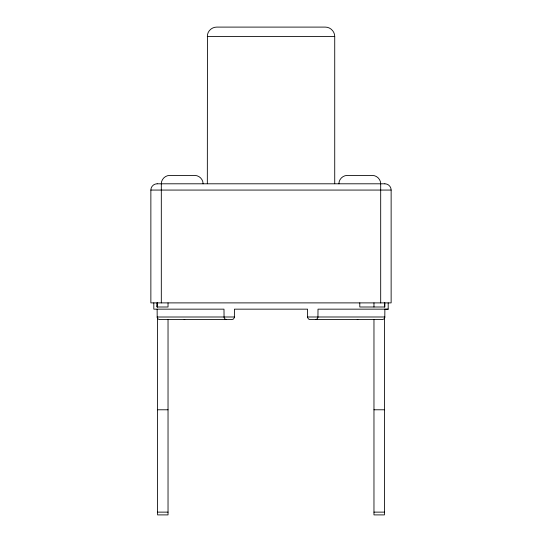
<?xml version="1.0" encoding="UTF-8"?>
<svg xmlns="http://www.w3.org/2000/svg" width="542" height="542" viewBox="0 0 542 542"><rect width="100%" height="100%" fill="white"/><g stroke="black" fill="none" stroke-linecap="round" stroke-linejoin="round"><path stroke-width="0.81" d="M207.329 183.697L207.444 36.504C206.997 31.463 211.753 27.032 216.678 27.1L325.322 27.1C330.349 27.025 334.8 31.477 334.726 36.504L334.726 183.697M157.133 309.157L157.194 317.551L157.966 318.906L159.375 319.577L231.827 319.604L233.446 319.042L234.361 317.605L234.435 309.157L307.565 309.157L307.626 317.551L308.398 318.906L309.807 319.577L382.442 319.597L383.946 318.981L384.8 317.578L384.867 309.157M157.587 302.89L157.133 307.002L157.133 302.89L157.133 307.002L168.034 307.002L168.034 302.89M338.906 183.799C338.838 179.334 342.795 175.378 347.259 175.439L372.334 175.439C376.798 175.378 380.755 179.334 380.687 183.799L380.687 302.89M357.849 319.516L357.239 319.604M384.847 309.34L388.194 309.157L388.194 302.89M315.397 319.604L316.995 319.055L317.93 317.632L318.012 309.157L388.194 309.157M207.274 36.504L334.726 36.504M157.146 183.799L384.854 183.799M150.866 190.066L391.134 190.066L391.134 302.89L150.866 302.89L150.866 190.066A6.267 6.267 0 0 1 157.133 183.799M157.133 317.016L234.435 316.989M307.565 316.989L384.867 316.989M157.587 409.786L168.034 409.786M373.966 409.786L384.413 409.786M157.587 512.129L168.034 512.129M373.966 512.129L384.413 512.129M226.603 319.604L225.005 319.055L224.063 317.605L223.988 309.157L153.806 309.157L153.806 302.89M184.788 319.604L184.151 319.516M203.094 183.799C203.162 179.334 199.205 175.378 194.741 175.439L169.666 175.439C165.202 175.378 161.245 179.334 161.313 183.799L161.313 302.89M384.867 302.89L384.867 307.002L359.793 307.002L359.793 302.89M384.413 302.592L384.413 307.063M384.413 317.836L384.413 514.9L373.966 514.9L373.966 319.529M373.966 302.89L373.966 307.002M168.034 319.529L168.034 514.9L157.587 514.9L157.587 317.836M157.587 302.592L157.587 307.063M384.867 183.799A6.267 6.267 0 0 1 391.134 190.066"/></g></svg>
